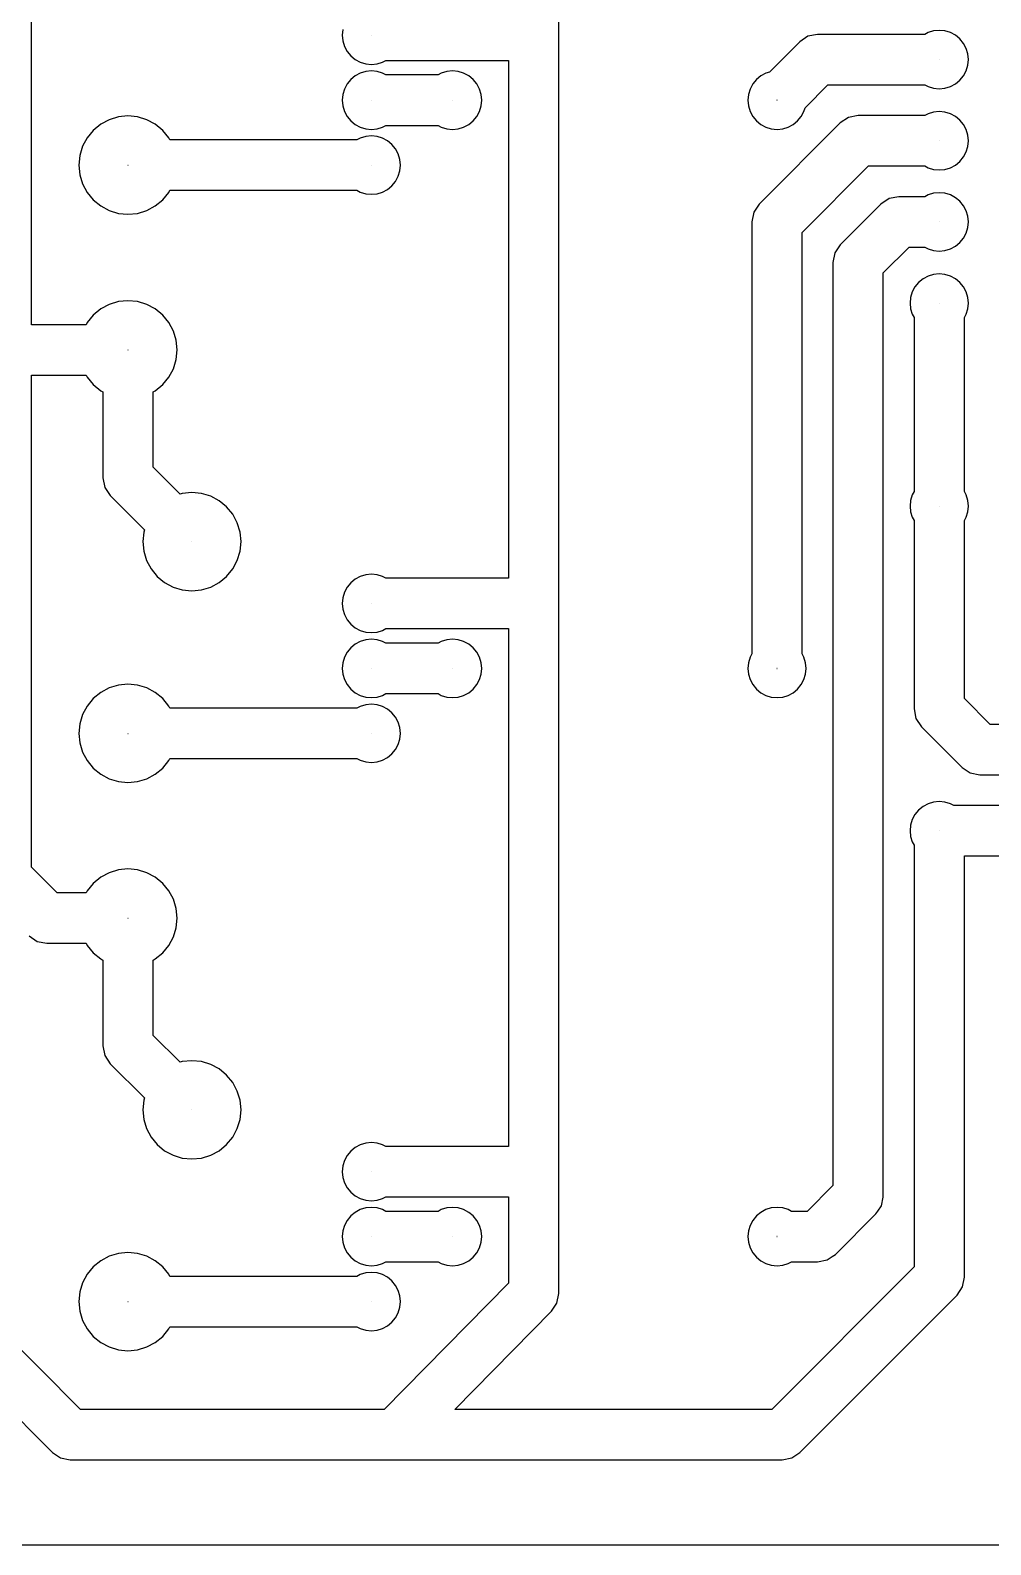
# Model space of a CAD drawing. Extents: x 2 to 116, y 2 to 85.
# Drawn here: x 41.39 to 71.46, y 1.79 to 49.18 of the extents above; entities that cross this region are included whole.
import ezdxf

# ---------------------------------------------------------------- set-up
doc = ezdxf.new("R2010")
doc.units = 0
doc.header["$LTSCALE"] = 0.000394
doc.header["$PDMODE"] = 35
doc.header["$PDSIZE"] = 0.000315
doc.layers.add('PLAN_1', color=7, linetype='CONTINUOUS')

msp = doc.modelspace()

# ---------------------------------------------------------------- linework, layer by layer
at = {"layer": 'PLAN_1', "color": 7}
for p, q in [((57.938396, 49.014378), (57.938396, 67.309998)), ((41.428398, 40.622219), (41.428398, 56.168556)), ((51.174156, 49.200191), (51.156601, 49.021996)), ((51.156601, 49.021996), (51.174156, 48.8438)), ((51.174156, 48.8438), (51.226128, 48.672455)), ((57.938396, 31.158176), (57.938396, 49.014378)), ((65.482513, 48.817478), (64.533058, 47.868027)), ((65.738281, 48.988384), (65.482513, 48.817478)), ((66.039993, 49.048397), (65.738281, 48.988384)), ((69.396675, 49.048397), (66.039993, 49.048397)), ((69.50045, 49.103867), (69.396675, 49.048397)), ((69.671799, 49.155846), (69.50045, 49.103867)), ((69.849991, 49.173397), (69.671799, 49.155846)), ((70.028183, 49.155846), (69.849991, 49.173397)), ((70.199532, 49.103867), (70.028183, 49.155846)), ((70.357452, 49.019459), (70.199532, 49.103867)), ((70.495865, 48.905869), (70.357452, 49.019459)), ((70.609451, 48.767456), (70.495865, 48.905869)), ((51.226128, 48.672455), (51.310539, 48.514538)), ((51.310539, 48.514538), (51.424133, 48.376125)), ((51.424133, 48.376125), (51.562546, 48.262535)), ((70.693863, 48.609539), (70.609451, 48.767456)), ((70.745834, 48.438194), (70.693863, 48.609539)), ((70.76339, 48.259998), (70.745834, 48.438194)), ((51.562546, 48.262535), (51.720459, 48.178127)), ((51.720459, 48.178127), (51.891808, 48.126148)), ((51.891808, 47.885845), (51.720459, 47.833866)), ((51.891808, 48.126148), (52.07, 48.108597)), ((52.07, 47.903397), (51.891808, 47.885845)), ((52.07, 48.108597), (52.248192, 48.126148)), ((52.248192, 47.885845), (52.07, 47.903397)), ((52.248192, 48.126148), (52.41954, 48.178127)), ((52.41954, 47.833866), (52.248192, 47.885845)), ((52.41954, 48.178127), (52.523315, 48.233597)), ((52.523315, 48.233597), (56.361599, 48.233597)), ((54.431801, 47.885845), (54.260456, 47.833866)), ((54.609997, 47.903397), (54.431801, 47.885845)), ((54.788193, 47.885845), (54.609997, 47.903397)), ((54.959538, 47.833866), (54.788193, 47.885845)), ((56.361599, 48.233597), (56.361599, 32.030396)), ((64.533058, 47.868027), (64.420456, 47.833866)), ((70.609451, 47.752541), (70.693863, 47.910458)), ((70.693863, 47.910458), (70.745834, 48.081802)), ((70.745834, 48.081802), (70.76339, 48.259998)), ((51.310539, 47.497456), (51.226128, 47.339539)), ((51.424133, 47.635868), (51.310539, 47.497456)), ((51.562546, 47.749458), (51.424133, 47.635868)), ((51.720459, 47.833866), (51.562546, 47.749458)), ((52.523315, 47.778397), (52.41954, 47.833866)), ((54.156681, 47.778397), (52.523315, 47.778397)), ((54.260456, 47.833866), (54.156681, 47.778397)), ((55.117455, 47.749458), (54.959538, 47.833866)), ((55.255867, 47.635868), (55.117455, 47.749458)), ((55.369457, 47.497456), (55.255867, 47.635868)), ((55.453865, 47.339539), (55.369457, 47.497456)), ((64.010536, 47.497456), (63.926128, 47.339539)), ((64.12413, 47.635868), (64.010536, 47.497456)), ((64.262543, 47.749458), (64.12413, 47.635868)), ((64.420456, 47.833866), (64.262543, 47.749458)), ((65.648026, 46.753063), (66.366562, 47.4716)), ((66.366562, 47.4716), (69.396675, 47.4716)), ((69.396675, 47.4716), (69.50045, 47.41613)), ((69.50045, 47.41613), (69.671799, 47.364151)), ((70.028183, 47.364151), (70.199532, 47.41613)), ((70.199532, 47.41613), (70.357452, 47.500538)), ((70.357452, 47.500538), (70.495865, 47.614128)), ((70.495865, 47.614128), (70.609451, 47.752541)), ((51.174156, 47.168194), (51.156601, 46.989998)), ((51.156601, 46.989998), (51.174156, 46.811802)), ((51.226128, 47.339539), (51.174156, 47.168194)), ((55.505844, 47.168194), (55.453865, 47.339539)), ((55.523396, 46.989998), (55.505844, 47.168194)), ((55.505844, 46.811802), (55.523396, 46.989998)), ((63.874149, 47.168194), (63.856598, 46.989998)), ((63.856598, 46.989998), (63.874149, 46.811802)), ((63.926128, 47.339539), (63.874149, 47.168194)), ((69.671799, 47.364151), (69.849991, 47.3466)), ((69.849991, 47.3466), (70.028183, 47.364151)), ((44.149872, 46.466835), (43.861275, 46.379292)), ((44.449997, 46.496395), (44.149872, 46.466835)), ((44.750122, 46.466835), (44.449997, 46.496395)), ((45.038719, 46.379292), (44.750122, 46.466835)), ((51.174156, 46.811802), (51.226128, 46.640457)), ((51.226128, 46.640457), (51.310539, 46.48254)), ((51.310539, 46.48254), (51.424133, 46.344128)), ((55.255867, 46.344128), (55.369457, 46.48254)), ((55.369457, 46.48254), (55.453865, 46.640457)), ((55.453865, 46.640457), (55.505844, 46.811802)), ((63.874149, 46.811802), (63.926128, 46.640457)), ((63.926128, 46.640457), (64.010536, 46.48254)), ((64.010536, 46.48254), (64.12413, 46.344128)), ((65.415863, 46.344128), (65.529457, 46.48254)), ((65.529457, 46.48254), (65.613861, 46.640457)), ((65.613861, 46.640457), (65.648026, 46.753063)), ((67.008286, 46.448383), (66.752518, 46.277477)), ((67.309998, 46.508396), (67.008286, 46.448383)), ((69.396675, 46.508396), (67.309998, 46.508396)), ((69.50045, 46.563866), (69.396675, 46.508396)), ((69.671799, 46.615845), (69.50045, 46.563866)), ((69.849991, 46.633396), (69.671799, 46.615845)), ((70.028183, 46.615845), (69.849991, 46.633396)), ((70.199532, 46.563866), (70.028183, 46.615845)), ((70.357452, 46.479458), (70.199532, 46.563866)), ((70.495865, 46.365868), (70.357452, 46.479458)), ((43.362183, 46.045807), (43.170868, 45.812683)), ((43.595306, 46.237125), (43.362183, 46.045807)), ((43.861275, 46.379292), (43.595306, 46.237125)), ((45.304688, 46.237125), (45.038719, 46.379292)), ((45.537811, 46.045807), (45.304688, 46.237125)), ((45.729126, 45.812683), (45.537811, 46.045807)), ((51.424133, 46.344128), (51.562546, 46.230537)), ((51.562546, 46.230537), (51.720459, 46.14613)), ((51.720459, 46.14613), (51.891808, 46.094151)), ((51.891808, 46.094151), (52.07, 46.076599)), ((52.07, 46.076599), (52.248192, 46.094151)), ((52.248192, 46.094151), (52.41954, 46.14613)), ((52.41954, 46.14613), (52.523315, 46.201599)), ((52.523315, 46.201599), (54.156681, 46.201599)), ((54.156681, 46.201599), (54.260456, 46.14613)), ((54.260456, 46.14613), (54.431801, 46.094151)), ((54.431801, 46.094151), (54.609997, 46.076599)), ((54.609997, 46.076599), (54.788193, 46.094151)), ((54.788193, 46.094151), (54.959538, 46.14613)), ((54.959538, 46.14613), (55.117455, 46.230537)), ((55.117455, 46.230537), (55.255867, 46.344128)), ((64.12413, 46.344128), (64.262543, 46.230537)), ((66.752518, 46.277477), (64.212517, 43.737476)), ((64.262543, 46.230537), (64.420456, 46.14613)), ((64.420456, 46.14613), (64.591797, 46.094151)), ((64.591797, 46.094151), (64.769997, 46.076599)), ((64.769997, 46.076599), (64.948196, 46.094151)), ((64.948196, 46.094151), (65.119537, 46.14613)), ((65.119537, 46.14613), (65.277451, 46.230537)), ((65.277451, 46.230537), (65.415863, 46.344128)), ((70.609451, 46.227455), (70.495865, 46.365868)), ((70.693863, 46.069538), (70.609451, 46.227455)), ((70.745834, 45.898193), (70.693863, 46.069538)), ((43.028702, 45.546715), (42.941162, 45.258121)), ((43.170868, 45.812683), (43.028702, 45.546715)), ((45.764557, 45.746395), (45.729126, 45.812683)), ((51.616684, 45.746395), (45.764557, 45.746395)), ((51.720459, 45.801865), (51.616684, 45.746395)), ((51.891808, 45.853844), (51.720459, 45.801865)), ((52.07, 45.871395), (51.891808, 45.853844)), ((52.248192, 45.853844), (52.07, 45.871395)), ((52.41954, 45.801865), (52.248192, 45.853844)), ((52.577454, 45.717457), (52.41954, 45.801865)), ((52.715866, 45.603867), (52.577454, 45.717457)), ((52.82946, 45.465454), (52.715866, 45.603867)), ((70.693863, 45.370457), (70.745834, 45.541801)), ((70.76339, 45.719997), (70.745834, 45.898193)), ((70.745834, 45.541801), (70.76339, 45.719997)), ((42.941162, 45.258121), (42.911598, 44.957996)), ((52.913872, 45.307537), (52.82946, 45.465454)), ((52.965843, 45.136192), (52.913872, 45.307537)), ((52.983398, 44.957996), (52.965843, 45.136192)), ((70.357452, 44.960537), (70.495865, 45.074127)), ((70.495865, 45.074127), (70.609451, 45.21254)), ((70.609451, 45.21254), (70.693863, 45.370457)), ((42.911598, 44.957996), (42.941162, 44.657871)), ((42.941162, 44.657871), (43.028702, 44.369278)), ((52.82946, 44.450539), (52.913872, 44.608456)), ((52.913872, 44.608456), (52.965843, 44.7798)), ((52.965843, 44.7798), (52.983398, 44.957996)), ((65.558395, 42.853436), (67.636559, 44.931599)), ((67.636559, 44.931599), (69.396675, 44.931599)), ((69.396675, 44.931599), (69.50045, 44.876129)), ((69.50045, 44.876129), (69.671799, 44.82415)), ((69.671799, 44.82415), (69.849991, 44.806599)), ((69.849991, 44.806599), (70.028183, 44.82415)), ((70.028183, 44.82415), (70.199532, 44.876129)), ((70.199532, 44.876129), (70.357452, 44.960537)), ((43.028702, 44.369278), (43.170868, 44.10331)), ((43.170868, 44.10331), (43.362183, 43.870186)), ((45.537811, 43.870186), (45.729126, 44.10331)), ((45.729126, 44.10331), (45.764557, 44.169598)), ((45.764557, 44.169598), (51.616684, 44.169598)), ((51.616684, 44.169598), (51.720459, 44.114128)), ((51.720459, 44.114128), (51.891808, 44.062149)), ((52.248192, 44.062149), (52.41954, 44.114128)), ((52.41954, 44.114128), (52.577454, 44.198536)), ((52.577454, 44.198536), (52.715866, 44.312126)), ((52.715866, 44.312126), (52.82946, 44.450539)), ((69.671799, 44.075844), (69.50045, 44.023865)), ((69.849991, 44.093395), (69.671799, 44.075844)), ((70.028183, 44.075844), (69.849991, 44.093395)), ((70.199532, 44.023865), (70.028183, 44.075844)), ((43.362183, 43.870186), (43.595306, 43.678867)), ((43.595306, 43.678867), (43.861275, 43.536701)), ((45.038719, 43.536701), (45.304688, 43.678867)), ((45.304688, 43.678867), (45.537811, 43.870186)), ((51.891808, 44.062149), (52.07, 44.044598)), ((52.07, 44.044598), (52.248192, 44.062149)), ((64.212517, 43.737476), (64.041611, 43.481705)), ((68.022514, 43.737476), (66.752518, 42.467476)), ((68.27829, 43.908382), (68.022514, 43.737476)), ((68.579994, 43.968395), (68.27829, 43.908382)), ((69.396675, 43.968395), (68.579994, 43.968395)), ((69.50045, 44.023865), (69.396675, 43.968395)), ((70.357452, 43.939457), (70.199532, 44.023865)), ((70.495865, 43.825867), (70.357452, 43.939457)), ((70.609451, 43.687454), (70.495865, 43.825867)), ((70.693863, 43.529537), (70.609451, 43.687454)), ((43.861275, 43.536701), (44.149872, 43.449158)), ((44.149872, 43.449158), (44.449997, 43.419598)), ((44.449997, 43.419598), (44.750122, 43.449158)), ((44.750122, 43.449158), (45.038719, 43.536701)), ((64.041611, 43.481705), (63.981598, 43.179996)), ((63.981598, 43.179996), (63.981598, 29.663317)), ((70.745834, 43.358192), (70.693863, 43.529537)), ((70.76339, 43.179996), (70.745834, 43.358192)), ((70.745834, 43.001801), (70.76339, 43.179996)), ((65.558395, 29.663317), (65.558395, 42.853436)), ((70.495865, 42.534126), (70.609451, 42.672539)), ((70.609451, 42.672539), (70.693863, 42.830456)), ((70.693863, 42.830456), (70.745834, 43.001801)), ((66.581612, 42.211704), (66.521599, 41.909996)), ((66.752518, 42.467476), (66.581612, 42.211704)), ((68.098396, 41.583431), (68.906555, 42.391598)), ((68.906555, 42.391598), (69.396675, 42.391598)), ((69.396675, 42.391598), (69.50045, 42.336128)), ((69.50045, 42.336128), (69.671799, 42.284149)), ((69.671799, 42.284149), (69.849991, 42.266598)), ((69.849991, 42.266598), (70.028183, 42.284149)), ((70.028183, 42.284149), (70.199532, 42.336128)), ((70.199532, 42.336128), (70.357452, 42.420536)), ((70.357452, 42.420536), (70.495865, 42.534126)), ((66.521599, 41.909996), (66.521599, 13.026564)), ((68.098396, 12.699999), (68.098396, 41.583431)), ((69.204117, 41.28587), (69.09053, 41.147457)), ((69.342529, 41.39946), (69.204117, 41.28587)), ((69.50045, 41.483868), (69.342529, 41.39946)), ((69.671799, 41.535847), (69.50045, 41.483868)), ((69.849991, 41.553398), (69.671799, 41.535847)), ((70.028183, 41.535847), (69.849991, 41.553398)), ((70.199532, 41.483868), (70.028183, 41.535847)), ((70.357452, 41.39946), (70.199532, 41.483868)), ((70.495865, 41.28587), (70.357452, 41.39946)), ((70.609451, 41.147457), (70.495865, 41.28587)), ((68.954147, 40.818195), (68.936592, 40.639999)), ((69.006119, 40.98954), (68.954147, 40.818195)), ((69.09053, 41.147457), (69.006119, 40.98954)), ((70.693863, 40.98954), (70.609451, 41.147457)), ((70.745834, 40.818195), (70.693863, 40.98954)), ((70.76339, 40.639999), (70.745834, 40.818195)), ((41.428398, 39.965355), (41.428398, 40.622219)), ((43.595306, 40.456085), (43.362183, 40.264767)), ((43.861275, 40.598251), (43.595306, 40.456085)), ((44.149872, 40.685795), (43.861275, 40.598251)), ((44.449997, 40.715355), (44.149872, 40.685795)), ((44.750122, 40.685795), (44.449997, 40.715355)), ((45.038719, 40.598251), (44.750122, 40.685795)), ((45.304688, 40.456085), (45.038719, 40.598251)), ((45.537811, 40.264767), (45.304688, 40.456085)), ((68.936592, 40.639999), (68.954147, 40.461803)), ((68.954147, 40.461803), (69.006119, 40.290459)), ((69.006119, 40.290459), (69.061592, 40.186684)), ((70.63839, 40.186684), (70.693863, 40.290459)), ((70.693863, 40.290459), (70.745834, 40.461803)), ((70.745834, 40.461803), (70.76339, 40.639999)), ((43.135437, 39.965355), (41.428398, 39.965355)), ((43.170868, 40.031643), (43.135437, 39.965355)), ((43.362183, 40.264767), (43.170868, 40.031643)), ((45.729126, 40.031643), (45.537811, 40.264767)), ((45.871292, 39.765675), (45.729126, 40.031643)), ((69.061592, 40.186684), (69.061592, 34.743313)), ((70.63839, 34.743313), (70.63839, 40.186684)), ((45.958832, 39.477081), (45.871292, 39.765675)), ((45.988396, 39.176956), (45.958832, 39.477081)), ((45.871292, 38.588238), (45.958832, 38.876831)), ((45.958832, 38.876831), (45.988396, 39.176956)), ((41.428398, 22.993519), (41.428398, 38.388557)), ((41.428398, 38.388557), (43.135437, 38.388557)), ((43.135437, 38.388557), (43.170868, 38.322269)), ((45.729126, 38.322269), (45.871292, 38.588238)), ((43.170868, 38.322269), (43.362183, 38.089146)), ((43.362183, 38.089146), (43.595306, 37.897827)), ((45.304688, 37.897827), (45.537811, 38.089146)), ((45.537811, 38.089146), (45.729126, 38.322269)), ((43.595306, 37.897827), (43.661598, 37.862392)), ((43.661598, 37.862392), (43.661598, 35.176456)), ((45.238396, 37.862392), (45.304688, 37.897827)), ((45.238396, 35.503315), (45.238396, 37.862392)), ((43.661598, 35.176456), (43.721611, 34.874748)), ((46.078552, 34.664223), (45.238396, 35.503315)), ((43.721611, 34.874748), (43.892868, 34.618622)), ((43.892868, 34.618622), (44.964226, 33.548626)), ((46.15139, 34.686317), (46.078552, 34.664223)), ((46.451515, 34.715878), (46.15139, 34.686317)), ((46.75164, 34.686317), (46.451515, 34.715878)), ((47.040237, 34.598774), (46.75164, 34.686317)), ((47.306206, 34.456608), (47.040237, 34.598774)), ((69.006119, 34.639538), (68.954147, 34.468193)), ((69.061592, 34.743313), (69.006119, 34.639538)), ((70.693863, 34.639538), (70.63839, 34.743313)), ((70.745834, 34.468193), (70.693863, 34.639538)), ((47.53933, 34.265289), (47.306206, 34.456608)), ((47.730644, 34.032166), (47.53933, 34.265289)), ((68.954147, 34.468193), (68.936592, 34.289997)), ((68.936592, 34.289997), (68.954147, 34.111801)), ((70.76339, 34.289997), (70.745834, 34.468193)), ((70.745834, 34.111801), (70.76339, 34.289997)), ((47.87281, 33.766197), (47.730644, 34.032166)), ((47.96035, 33.477604), (47.87281, 33.766197)), ((68.954147, 34.111801), (69.006119, 33.940456)), ((69.006119, 33.940456), (69.061592, 33.836681)), ((69.061592, 33.836681), (69.061592, 27.939999)), ((70.63839, 33.836681), (70.693863, 33.940456)), ((70.63839, 28.266562), (70.63839, 33.836681)), ((70.693863, 33.940456), (70.745834, 34.111801)), ((44.94268, 33.477604), (44.913116, 33.177479)), ((44.913116, 33.177479), (44.94268, 32.877354)), ((44.964226, 33.548626), (44.94268, 33.477604)), ((47.989914, 33.177479), (47.96035, 33.477604)), ((47.96035, 32.877354), (47.989914, 33.177479)), ((44.94268, 32.877354), (45.03022, 32.58876)), ((47.87281, 32.58876), (47.96035, 32.877354)), ((45.03022, 32.58876), (45.172386, 32.322792)), ((45.172386, 32.322792), (45.363701, 32.089668)), ((47.53933, 32.089668), (47.730644, 32.322792)), ((47.730644, 32.322792), (47.87281, 32.58876)), ((45.363701, 32.089668), (45.596825, 31.898348)), ((45.596825, 31.898348), (45.862793, 31.756186)), ((45.862793, 31.756186), (46.15139, 31.668642)), ((46.75164, 31.668642), (47.040237, 31.756186)), ((47.040237, 31.756186), (47.306206, 31.898348)), ((47.306206, 31.898348), (47.53933, 32.089668)), ((51.310539, 31.749453), (51.226128, 31.591539)), ((51.424133, 31.887867), (51.310539, 31.749453)), ((51.562546, 32.001457), (51.424133, 31.887867)), ((51.720459, 32.085865), (51.562546, 32.001457)), ((51.891808, 32.137844), (51.720459, 32.085865)), ((52.07, 32.155396), (51.891808, 32.137844)), ((52.248192, 32.137844), (52.07, 32.155396)), ((52.41954, 32.085865), (52.248192, 32.137844)), ((52.523315, 32.030396), (52.41954, 32.085865)), ((56.361599, 32.030396), (52.523315, 32.030396)), ((46.15139, 31.668642), (46.451515, 31.639082)), ((46.451515, 31.639082), (46.75164, 31.668642)), ((51.174156, 31.420193), (51.156601, 31.241997)), ((51.226128, 31.591539), (51.174156, 31.420193)), ((51.156601, 31.241997), (51.174156, 31.063803)), ((51.174156, 31.063803), (51.226128, 30.892454)), ((51.226128, 30.892454), (51.310539, 30.734541)), ((57.938396, 13.672819), (57.938396, 31.158176)), ((51.310539, 30.734541), (51.424133, 30.596127)), ((51.424133, 30.596127), (51.562546, 30.482534)), ((51.562546, 30.482534), (51.720459, 30.398129)), ((51.720459, 30.398129), (51.891808, 30.346149)), ((51.891808, 30.346149), (52.07, 30.3286)), ((52.07, 30.3286), (52.248192, 30.346149)), ((52.248192, 30.346149), (52.41954, 30.398129)), ((52.41954, 30.398129), (52.523323, 30.4536)), ((52.523323, 30.4536), (56.361599, 30.4536)), ((56.361599, 30.4536), (56.361599, 14.250397)), ((51.424133, 29.855869), (51.310539, 29.717455)), ((51.562546, 29.969461), (51.424133, 29.855869)), ((51.720459, 30.053867), (51.562546, 29.969461)), ((51.891808, 30.105846), (51.720459, 30.053867)), ((52.07, 30.123396), (51.891808, 30.105846)), ((52.248192, 30.105846), (52.07, 30.123396)), ((52.41954, 30.053867), (52.248192, 30.105846)), ((52.523323, 29.998396), (52.41954, 30.053867)), ((54.156673, 29.998396), (52.523323, 29.998396)), ((54.260456, 30.053867), (54.156673, 29.998396)), ((54.431801, 30.105846), (54.260456, 30.053867)), ((54.609997, 30.123396), (54.431801, 30.105846)), ((54.788193, 30.105846), (54.609997, 30.123396)), ((54.959538, 30.053867), (54.788193, 30.105846)), ((55.117455, 29.969461), (54.959538, 30.053867)), ((55.255867, 29.855869), (55.117455, 29.969461)), ((55.369457, 29.717455), (55.255867, 29.855869)), ((51.174156, 29.388195), (51.156601, 29.209999)), ((51.226128, 29.559542), (51.174156, 29.388195)), ((51.310539, 29.717455), (51.226128, 29.559542)), ((55.453865, 29.559542), (55.369457, 29.717455)), ((55.505844, 29.388193), (55.453865, 29.559542)), ((55.523396, 29.209999), (55.505844, 29.388193)), ((63.874149, 29.388195), (63.856598, 29.209999)), ((63.926128, 29.559542), (63.874149, 29.388195)), ((63.981598, 29.663317), (63.926128, 29.559542)), ((65.613861, 29.559542), (65.558395, 29.663317)), ((65.665848, 29.388193), (65.613861, 29.559542)), ((65.683395, 29.209999), (65.665848, 29.388193)), ((51.156601, 29.209999), (51.174156, 29.031805)), ((51.174156, 29.031805), (51.226128, 28.860456)), ((55.453865, 28.860456), (55.505844, 29.031805)), ((55.505844, 29.031805), (55.523396, 29.209999)), ((63.856598, 29.209999), (63.874149, 29.031805)), ((63.874149, 29.031805), (63.926128, 28.860456)), ((65.613861, 28.860456), (65.665848, 29.031805)), ((65.665848, 29.031805), (65.683395, 29.209999)), ((43.595306, 28.457129), (43.362183, 28.265808)), ((43.861275, 28.599291), (43.595306, 28.457129)), ((44.149872, 28.686834), (43.861275, 28.599291)), ((44.449997, 28.716394), (44.149872, 28.686834)), ((44.750122, 28.686834), (44.449997, 28.716394)), ((45.038719, 28.599291), (44.750122, 28.686834)), ((45.304688, 28.457129), (45.038719, 28.599291)), ((45.537811, 28.265808), (45.304688, 28.457129)), ((51.226128, 28.860456), (51.310539, 28.702543)), ((51.310539, 28.702543), (51.424133, 28.564129)), ((51.424133, 28.564129), (51.562546, 28.450537)), ((51.562546, 28.450537), (51.720459, 28.366131)), ((54.959538, 28.366131), (55.117455, 28.450537)), ((55.117455, 28.450537), (55.255867, 28.564129)), ((55.255867, 28.564129), (55.369457, 28.702543)), ((55.369457, 28.702543), (55.453865, 28.860456)), ((63.926128, 28.860456), (64.010536, 28.702543)), ((64.010536, 28.702543), (64.12413, 28.564129)), ((64.12413, 28.564129), (64.262543, 28.450537)), ((64.262543, 28.450537), (64.420456, 28.366131)), ((65.119537, 28.366131), (65.277451, 28.450537)), ((65.277451, 28.450537), (65.415863, 28.564129)), ((65.415863, 28.564129), (65.529457, 28.702543)), ((65.529457, 28.702543), (65.613861, 28.860456)), ((43.170868, 28.032686), (43.028702, 27.766716)), ((43.362183, 28.265808), (43.170868, 28.032686)), ((45.729126, 28.032686), (45.537811, 28.265808)), ((45.764557, 27.966394), (45.729126, 28.032686)), ((51.616676, 27.966394), (45.764557, 27.966394)), ((51.720459, 28.021866), (51.616676, 27.966394)), ((51.720459, 28.366131), (51.891808, 28.314152)), ((51.891808, 28.073845), (51.720459, 28.021866)), ((51.891808, 28.314152), (52.07, 28.296602)), ((52.07, 28.091394), (51.891808, 28.073845)), ((52.07, 28.296602), (52.248192, 28.314152)), ((52.248192, 28.073845), (52.07, 28.091394)), ((52.248192, 28.314152), (52.41954, 28.366131)), ((52.41954, 28.021866), (52.248192, 28.073845)), ((52.41954, 28.366131), (52.523323, 28.421602)), ((52.577454, 27.93746), (52.41954, 28.021866)), ((52.523323, 28.421602), (54.156673, 28.421602)), ((54.156673, 28.421602), (54.260456, 28.366131)), ((54.260456, 28.366131), (54.431801, 28.314152)), ((54.431801, 28.314152), (54.609997, 28.296602)), ((54.609997, 28.296602), (54.788193, 28.314152)), ((54.788193, 28.314152), (54.959538, 28.366131)), ((64.420456, 28.366131), (64.591797, 28.314152)), ((64.591797, 28.314152), (64.769997, 28.296602)), ((64.769997, 28.296602), (64.948196, 28.314152)), ((64.948196, 28.314152), (65.119537, 28.366131)), ((71.446564, 27.458395), (70.63839, 28.266562)), ((43.028702, 27.766716), (42.941162, 27.478125)), ((52.715866, 27.823868), (52.577454, 27.93746)), ((52.82946, 27.685453), (52.715866, 27.823868)), ((52.913872, 27.52754), (52.82946, 27.685453)), ((52.965843, 27.356192), (52.913872, 27.52754)), ((69.061592, 27.939999), (69.121605, 27.638292)), ((69.121605, 27.638292), (69.292511, 27.382517)), ((42.941162, 27.478125), (42.911598, 27.177998)), ((42.911598, 27.177998), (42.941162, 26.877871)), ((52.983398, 27.177998), (52.965843, 27.356192)), ((52.965843, 26.999804), (52.983398, 27.177998)), ((69.292511, 27.382517), (70.562515, 26.112516)), ((81.279999, 27.458395), (71.446564, 27.458395)), ((42.941162, 26.877871), (43.028702, 26.589279)), ((43.028702, 26.589279), (43.170868, 26.323309)), ((52.715866, 26.532127), (52.82946, 26.670542)), ((52.82946, 26.670542), (52.913872, 26.828455)), ((52.913872, 26.828455), (52.965843, 26.999804)), ((43.170868, 26.323309), (43.362183, 26.090187)), ((43.362183, 26.090187), (43.595306, 25.898867)), ((45.304688, 25.898867), (45.537811, 26.090187)), ((45.537811, 26.090187), (45.729126, 26.323309)), ((45.729126, 26.323309), (45.764557, 26.389601)), ((45.764557, 26.389601), (51.616676, 26.389601)), ((51.616676, 26.389601), (51.720459, 26.334129)), ((51.720459, 26.334129), (51.891808, 26.28215)), ((51.891808, 26.28215), (52.07, 26.264601)), ((52.07, 26.264601), (52.248192, 26.28215)), ((52.248192, 26.28215), (52.41954, 26.334129)), ((52.41954, 26.334129), (52.577454, 26.418535)), ((52.577454, 26.418535), (52.715866, 26.532127)), ((70.562515, 26.112516), (70.818283, 25.941614)), ((43.595306, 25.898867), (43.861275, 25.756704)), ((43.861275, 25.756704), (44.149872, 25.669161)), ((44.149872, 25.669161), (44.449997, 25.639601)), ((44.449997, 25.639601), (44.750122, 25.669161)), ((44.750122, 25.669161), (45.038719, 25.756704)), ((45.038719, 25.756704), (45.304688, 25.898867)), ((70.818283, 25.941614), (71.119995, 25.881601)), ((71.119995, 25.881601), (80.95343, 25.881601)), ((69.204117, 24.775867), (69.09053, 24.637453)), ((69.342529, 24.88946), (69.204117, 24.775867)), ((69.50045, 24.973866), (69.342529, 24.88946)), ((69.671799, 25.025845), (69.50045, 24.973866)), ((69.849991, 25.043394), (69.671799, 25.025845)), ((70.028183, 25.025845), (69.849991, 25.043394)), ((70.199532, 24.973866), (70.028183, 25.025845)), ((70.303314, 24.918394), (70.199532, 24.973866)), ((71.936676, 24.918394), (70.303314, 24.918394)), ((68.954147, 24.308193), (68.936592, 24.129997)), ((69.006119, 24.47954), (68.954147, 24.308193)), ((69.09053, 24.637453), (69.006119, 24.47954)), ((68.936592, 24.129997), (68.954147, 23.951803)), ((68.954147, 23.951803), (69.006119, 23.780455)), ((69.006119, 23.780455), (69.061592, 23.67668)), ((69.061592, 23.67668), (69.061592, 10.484021)), ((70.63839, 10.157459), (70.63839, 23.3416)), ((70.63839, 23.3416), (71.936676, 23.3416)), ((42.236557, 22.185354), (41.428398, 22.993519)), ((43.861275, 22.818251), (43.595306, 22.676088)), ((44.149872, 22.905794), (43.861275, 22.818251)), ((44.449997, 22.935354), (44.149872, 22.905794)), ((44.750122, 22.905794), (44.449997, 22.935354)), ((45.038719, 22.818251), (44.750122, 22.905794)), ((45.304688, 22.676088), (45.038719, 22.818251)), ((43.362183, 22.484768), (43.170868, 22.251646)), ((43.595306, 22.676088), (43.362183, 22.484768)), ((45.537811, 22.484768), (45.304688, 22.676088)), ((45.729126, 22.251646), (45.537811, 22.484768)), ((43.135437, 22.185354), (42.236557, 22.185354)), ((43.170868, 22.251646), (43.135437, 22.185354)), ((45.871292, 21.985676), (45.729126, 22.251646)), ((45.958832, 21.697084), (45.871292, 21.985676)), ((45.988396, 21.396957), (45.958832, 21.697084)), ((45.958832, 21.09683), (45.988396, 21.396957)), ((45.871292, 20.808239), (45.958832, 21.09683)), ((41.352516, 20.839478), (41.608292, 20.668573)), ((41.608292, 20.668573), (41.909996, 20.608561)), ((41.909996, 20.608561), (43.135437, 20.608561)), ((43.135437, 20.608561), (43.170868, 20.542269)), ((43.170868, 20.542269), (43.362183, 20.309147)), ((45.537811, 20.309147), (45.729126, 20.542269)), ((45.729126, 20.542269), (45.871292, 20.808239)), ((43.362183, 20.309147), (43.595306, 20.117826)), ((43.595306, 20.117826), (43.661598, 20.082394)), ((43.661598, 20.082394), (43.661598, 17.396458)), ((45.238396, 20.082394), (45.304688, 20.117826)), ((45.238396, 17.723314), (45.238396, 20.082394)), ((45.304688, 20.117826), (45.537811, 20.309147)), ((46.078552, 16.884222), (45.238396, 17.723314)), ((43.661598, 17.396458), (43.721611, 17.094751)), ((43.721611, 17.094751), (43.892868, 16.838623)), ((43.892868, 16.838623), (44.964226, 15.768627)), ((46.15139, 16.906317), (46.078552, 16.884222)), ((46.451515, 16.935877), (46.15139, 16.906317)), ((46.75164, 16.906317), (46.451515, 16.935877)), ((47.040237, 16.818773), (46.75164, 16.906317)), ((47.306206, 16.676609), (47.040237, 16.818773)), ((47.53933, 16.485291), (47.306206, 16.676609)), ((47.730644, 16.252167), (47.53933, 16.485291)), ((47.87281, 15.986198), (47.730644, 16.252167)), ((42.968079, 6.025877), (33.039001, 15.95496)), ((44.94268, 15.697605), (44.913116, 15.397479)), ((44.964226, 15.768627), (44.94268, 15.697605)), ((47.96035, 15.697605), (47.87281, 15.986198)), ((47.989914, 15.397479), (47.96035, 15.697605)), ((44.913116, 15.397479), (44.94268, 15.097353)), ((47.96035, 15.097353), (47.989914, 15.397479)), ((44.94268, 15.097353), (45.03022, 14.80876)), ((45.03022, 14.80876), (45.172386, 14.542791)), ((47.730644, 14.542791), (47.87281, 14.80876)), ((47.87281, 14.80876), (47.96035, 15.097353)), ((32.154961, 14.609081), (42.084038, 4.679998)), ((45.172386, 14.542791), (45.363701, 14.309668)), ((45.363701, 14.309668), (45.596825, 14.118348)), ((47.306206, 14.118348), (47.53933, 14.309668)), ((47.53933, 14.309668), (47.730644, 14.542791)), ((51.562546, 14.221461), (51.424133, 14.107868)), ((51.720459, 14.305868), (51.562546, 14.221461)), ((51.891808, 14.357845), (51.720459, 14.305868)), ((52.07, 14.375397), (51.891808, 14.357845)), ((52.248192, 14.357845), (52.07, 14.375397)), ((52.41954, 14.305868), (52.248192, 14.357845)), ((52.523323, 14.250397), (52.41954, 14.305868)), ((56.361599, 14.250397), (52.523323, 14.250397)), ((45.596825, 14.118348), (45.862793, 13.976185)), ((45.862793, 13.976185), (46.15139, 13.888641)), ((46.15139, 13.888641), (46.451515, 13.859081)), ((46.451515, 13.859081), (46.75164, 13.888641)), ((46.75164, 13.888641), (47.040237, 13.976185)), ((47.040237, 13.976185), (47.306206, 14.118348)), ((51.226128, 13.811541), (51.174156, 13.640194)), ((51.310539, 13.969456), (51.226128, 13.811541)), ((51.424133, 14.107868), (51.310539, 13.969456)), ((51.174156, 13.640194), (51.156601, 13.461999)), ((51.156601, 13.461999), (51.174156, 13.283804)), ((51.174156, 13.283804), (51.226128, 13.112457)), ((57.938396, 9.651999), (57.938396, 13.672819)), ((51.226128, 13.112457), (51.310539, 12.954542)), ((51.310539, 12.954542), (51.424133, 12.81613)), ((51.424133, 12.81613), (51.562546, 12.702537)), ((66.521599, 13.026564), (65.713425, 12.218397)), ((51.562546, 12.702537), (51.720459, 12.61813)), ((51.720459, 12.61813), (51.891808, 12.566153)), ((51.891808, 12.325846), (51.720459, 12.273869)), ((51.891808, 12.566153), (52.07, 12.548601)), ((52.07, 12.343397), (51.891808, 12.325846)), ((52.07, 12.548601), (52.248192, 12.566153)), ((52.248192, 12.325846), (52.07, 12.343397)), ((52.248192, 12.566153), (52.41954, 12.61813)), ((52.41954, 12.273869), (52.248192, 12.325846)), ((52.41954, 12.61813), (52.523323, 12.673601)), ((52.523323, 12.673601), (56.361599, 12.673601)), ((54.431801, 12.325846), (54.260456, 12.273869)), ((54.609997, 12.343397), (54.431801, 12.325846)), ((54.788193, 12.325846), (54.609997, 12.343397)), ((54.959538, 12.273869), (54.788193, 12.325846)), ((56.361599, 12.673601), (56.361599, 9.975089)), ((64.591797, 12.325846), (64.420456, 12.273869)), ((64.769997, 12.343397), (64.591797, 12.325846)), ((64.948196, 12.325846), (64.769997, 12.343397)), ((65.119537, 12.273869), (64.948196, 12.325846)), ((67.924484, 12.227835), (68.038383, 12.398293)), ((68.038383, 12.398293), (68.092422, 12.669985)), ((68.092422, 12.669985), (68.098396, 12.699999)), ((51.310539, 11.937456), (51.226128, 11.779541)), ((51.424133, 12.075869), (51.310539, 11.937456)), ((51.562546, 12.189462), (51.424133, 12.075869)), ((51.720459, 12.273869), (51.562546, 12.189462)), ((52.523323, 12.218397), (52.41954, 12.273869)), ((54.156673, 12.218397), (52.523323, 12.218397)), ((54.260456, 12.273869), (54.156673, 12.218397)), ((55.117455, 12.189462), (54.959538, 12.273869)), ((55.255867, 12.075869), (55.117455, 12.189462)), ((55.369457, 11.937456), (55.255867, 12.075869)), ((55.453865, 11.779541), (55.369457, 11.937456)), ((64.010536, 11.937456), (63.926128, 11.779541)), ((64.12413, 12.075869), (64.010536, 11.937456)), ((64.262543, 12.189462), (64.12413, 12.075869)), ((64.420456, 12.273869), (64.262543, 12.189462)), ((65.22332, 12.218397), (65.119537, 12.273869)), ((65.713425, 12.218397), (65.22332, 12.218397)), ((66.597473, 10.872518), (67.867477, 12.142518)), ((67.867477, 12.142518), (67.924484, 12.227835)), ((51.174156, 11.608194), (51.156601, 11.429999)), ((51.156601, 11.429999), (51.174156, 11.251804)), ((51.226128, 11.779541), (51.174156, 11.608194)), ((55.505844, 11.608194), (55.453865, 11.779541)), ((55.523396, 11.429999), (55.505844, 11.608194)), ((55.505844, 11.251804), (55.523396, 11.429999)), ((63.874149, 11.608194), (63.856598, 11.429999)), ((63.856598, 11.429999), (63.874149, 11.251804)), ((63.926128, 11.779541), (63.874149, 11.608194)), ((44.149872, 10.906837), (43.861275, 10.819293)), ((44.449997, 10.936397), (44.149872, 10.906837)), ((44.750122, 10.906837), (44.449997, 10.936397)), ((45.038719, 10.819293), (44.750122, 10.906837)), ((51.174156, 11.251804), (51.226128, 11.080458)), ((51.226128, 11.080458), (51.310539, 10.922543)), ((51.310539, 10.922543), (51.424133, 10.78413)), ((55.255867, 10.78413), (55.369457, 10.922543)), ((55.369457, 10.922543), (55.453865, 11.080458)), ((55.453865, 11.080458), (55.505844, 11.251804)), ((63.874149, 11.251804), (63.926128, 11.080458)), ((63.926128, 11.080458), (64.010536, 10.922543)), ((64.010536, 10.922543), (64.12413, 10.78413)), ((43.362183, 10.48581), (43.170868, 10.252687)), ((43.595306, 10.67713), (43.362183, 10.48581)), ((43.861275, 10.819293), (43.595306, 10.67713)), ((45.304688, 10.67713), (45.038719, 10.819293)), ((45.537811, 10.48581), (45.304688, 10.67713)), ((45.729126, 10.252687), (45.537811, 10.48581)), ((51.424133, 10.78413), (51.562546, 10.670537)), ((51.562546, 10.670537), (51.720459, 10.58613)), ((51.720459, 10.58613), (51.891808, 10.534153)), ((51.891808, 10.534153), (52.07, 10.516602)), ((52.07, 10.516602), (52.248192, 10.534153)), ((52.248192, 10.534153), (52.41954, 10.58613)), ((52.41954, 10.58613), (52.523323, 10.641602)), ((52.523323, 10.641602), (54.156673, 10.641602)), ((54.156673, 10.641602), (54.260456, 10.58613)), ((54.260456, 10.58613), (54.431801, 10.534153)), ((54.431801, 10.534153), (54.609997, 10.516602)), ((54.609997, 10.516602), (54.788193, 10.534153)), ((54.788193, 10.534153), (54.959538, 10.58613)), ((54.959538, 10.58613), (55.117455, 10.670537)), ((55.117455, 10.670537), (55.255867, 10.78413)), ((64.12413, 10.78413), (64.262543, 10.670537)), ((64.262543, 10.670537), (64.420456, 10.58613)), ((64.420456, 10.58613), (64.591797, 10.534153)), ((64.591797, 10.534153), (64.769997, 10.516602)), ((69.061592, 10.484021), (64.603455, 6.025877)), ((64.769997, 10.516602), (64.948196, 10.534153)), ((64.948196, 10.534153), (65.119537, 10.58613)), ((65.119537, 10.58613), (65.22332, 10.641602)), ((65.22332, 10.641602), (66.039993, 10.641602)), ((66.039993, 10.641602), (66.341698, 10.701614)), ((66.341698, 10.701614), (66.502235, 10.808882)), ((66.502235, 10.808882), (66.597473, 10.872518)), ((43.028702, 9.986718), (42.941162, 9.698125)), ((43.170868, 10.252687), (43.028702, 9.986718)), ((45.764557, 10.186397), (45.729126, 10.252687)), ((51.616676, 10.186397), (45.764557, 10.186397)), ((51.720459, 10.241868), (51.616676, 10.186397)), ((51.891808, 10.293845), (51.720459, 10.241868)), ((52.07, 10.311397), (51.891808, 10.293845)), ((52.248192, 10.293845), (52.07, 10.311397)), ((52.41954, 10.241868), (52.248192, 10.293845)), ((52.577454, 10.157461), (52.41954, 10.241868)), ((56.361599, 9.975089), (52.471466, 6.025877)), ((52.715866, 10.043868), (52.577454, 10.157461)), ((52.82946, 9.905456), (52.715866, 10.043868)), ((70.578377, 9.855753), (70.63839, 10.157459)), ((42.941162, 9.698125), (42.911598, 9.397999)), ((52.913872, 9.74754), (52.82946, 9.905456)), ((52.965843, 9.576194), (52.913872, 9.74754)), ((52.983398, 9.397999), (52.965843, 9.576194)), ((57.878384, 9.350293), (57.938396, 9.651999)), ((65.487495, 4.679999), (70.407471, 9.599978)), ((70.407471, 9.599978), (70.578377, 9.855753)), ((42.911598, 9.397999), (42.941162, 9.097873)), ((42.941162, 9.097873), (43.028702, 8.809279)), ((52.82946, 8.890542), (52.913872, 9.048457)), ((52.913872, 9.048457), (52.965843, 9.219804)), ((52.965843, 9.219804), (52.983398, 9.397999)), ((54.68478, 6.025877), (57.707478, 9.094519)), ((57.707478, 9.094519), (57.878384, 9.350293)), ((43.028702, 8.809279), (43.170868, 8.543311)), ((43.170868, 8.543311), (43.362183, 8.310187)), ((45.537811, 8.310187), (45.729126, 8.543311)), ((45.729126, 8.543311), (45.764557, 8.609601)), ((45.764557, 8.609601), (51.616676, 8.609601)), ((51.616676, 8.609601), (51.720459, 8.55413)), ((51.720459, 8.55413), (51.891808, 8.502152)), ((52.248192, 8.502152), (52.41954, 8.55413)), ((52.41954, 8.55413), (52.577454, 8.638536)), ((52.577454, 8.638536), (52.715866, 8.75213)), ((52.715866, 8.75213), (52.82946, 8.890542)), ((43.362183, 8.310187), (43.595306, 8.118868)), ((43.595306, 8.118868), (43.861275, 7.976705)), ((45.038719, 7.976705), (45.304688, 8.118868)), ((45.304688, 8.118868), (45.537811, 8.310187)), ((51.891808, 8.502152), (52.07, 8.484601)), ((52.07, 8.484601), (52.248192, 8.502152)), ((43.861275, 7.976705), (44.149872, 7.889161)), ((44.149872, 7.889161), (44.449997, 7.859601)), ((44.449997, 7.859601), (44.750122, 7.889161)), ((44.750122, 7.889161), (45.038719, 7.976705)), ((49.529999, 6.025877), (42.968079, 6.025877)), ((52.471466, 6.025877), (49.529999, 6.025877)), ((64.603455, 6.025877), (54.68478, 6.025877)), ((42.084038, 4.679998), (42.339813, 4.509096)), ((42.339813, 4.509096), (42.641518, 4.449082)), ((42.641518, 4.449082), (49.529999, 4.449082)), ((49.529999, 4.449082), (52.801521, 4.449082)), ((52.801521, 4.449082), (64.930016, 4.449082)), ((64.930016, 4.449082), (65.23172, 4.509095)), ((65.23172, 4.509095), (65.360512, 4.59515)), ((65.360512, 4.59515), (65.487495, 4.679999)), ((1.790001, 1.79), (116.319992, 1.79))]:
    msp.add_line(p, q, dxfattribs=at)
for p in [(52.07, 49.021996), (69.849991, 48.259998), (52.07, 46.989998), (54.609997, 46.989998), (64.769997, 46.989998), (69.849991, 45.719997), (44.449997, 44.957996), (52.07, 44.957996), (69.849991, 43.179996), (69.849991, 40.639999), (44.449997, 39.176956), (69.849991, 34.289997), (46.451515, 33.177479), (52.07, 31.241997), (52.07, 29.209999), (54.609997, 29.209999), (64.769997, 29.209999), (44.449997, 27.177998), (52.07, 27.177998), (69.849991, 24.129997), (44.449997, 21.396957), (46.451515, 15.397479), (52.07, 13.461999), (52.07, 11.429999), (54.609997, 11.429999), (64.769997, 11.429999), (44.449997, 9.397999), (52.07, 9.397999)]:
    msp.add_point(p, dxfattribs=at)

doc.saveas('drawing.dxf')
